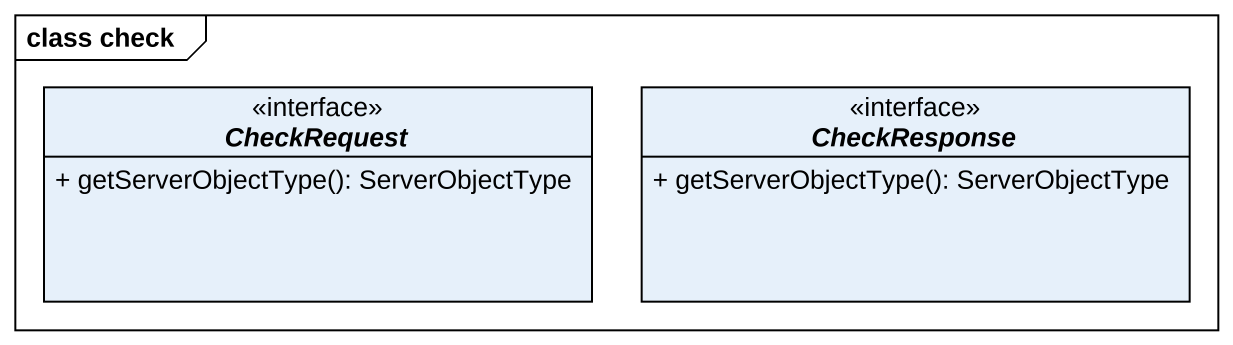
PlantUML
@startuml
mainframe class check
hide circle
hide empty members
skinparam classAttributeIconSize 0
interface CheckRequest <<interface>> {
  + getServerObjectType(): ServerObjectType
}
interface CheckResponse <<interface>> {
  + getServerObjectType(): ServerObjectType
}
@enduml
